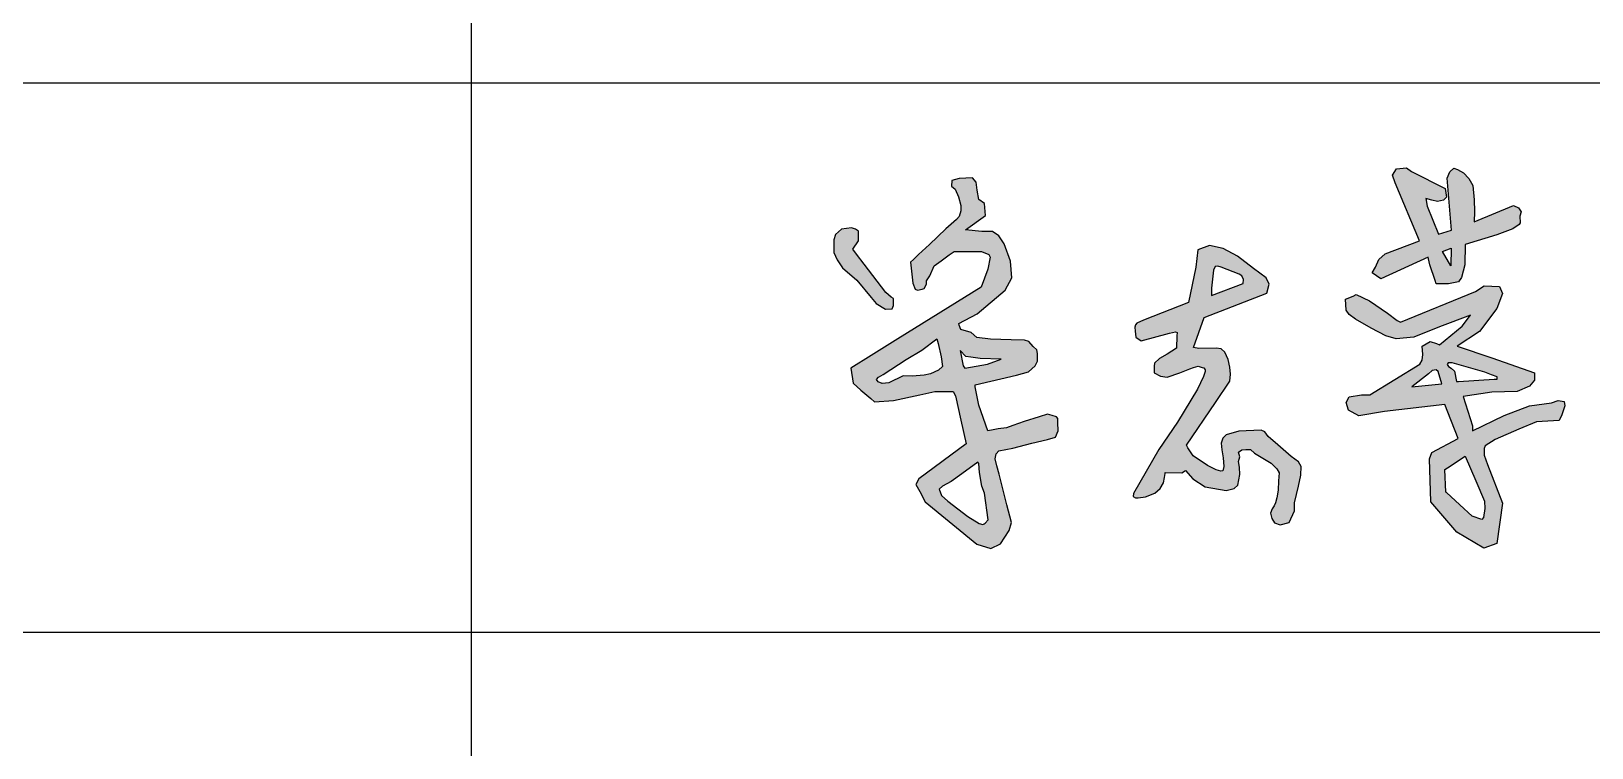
# Model space of a CAD drawing. Header units: inches. Extents: x -1293886 to -986005, y -15154 to 203628.
# Drawn here: x -1216174 to -1213902, y 89259 to 90302 of the extents above; entities that cross this region are included whole.
import ezdxf

# ---------------------------------------------------------------- set-up
doc = ezdxf.new("R2010")
doc.units = ezdxf.units.IN
doc.header["$LTSCALE"] = 100
doc.header["$MEASUREMENT"] = 0
doc.layers.get('0').update_dxf_attribs({"color": 252})
doc.layers.add('TK', color=142, linetype='Continuous')

# ---------------------------------------------------------------- blocks, each defined once
blk = doc.blocks.new('A$C05385F37')
at = {"layer": 'TK'}
for p, q in [((-3299.9, -26600), (-3299.9, -31400)), ((-8000, -28200), (-1000, -28200)), ((-8000, -29000), (-1000, -29000))]:
    blk.add_line(p, q, dxfattribs=at)

msp = doc.modelspace()

# ---------------------------------------------------------------- hatches: boundary and pattern name
h = msp.add_hatch(color=4)
h.dxf.hatch_style = 1
h.paths.add_polyline_path([(-1214007.3, 90020.5), (-1214006, 90023.1), (-1214006.7, 90033), (-1214004.7, 90038.9), (-1214008.7, 90044.8), (-1214015.9, 90048.1), (-1214073.1, 90024.4), (-1214072.4, 90039.5), (-1214073.1, 90056.6), (-1214075, 90077.6), (-1214080.9, 90087.5), (-1214088.8, 90096), (-1214097.4, 90100.6), (-1214102.6, 90102.6), (-1214108.5, 90097.3), (-1214112.5, 90088.1), (-1214105.9, 90012.6), (-1214125, 90006.7), (-1214141.4, 90047.4), (-1214143.2, 90058.4), (-1214134.8, 90055.9), (-1214126.3, 90054), (-1214117.7, 90055.9), (-1214113.1, 90060.5), (-1214115.1, 90073), (-1214164.4, 90098), (-1214171.6, 90103.2), (-1214186.1, 90101.9), (-1214192, 90092.7), (-1214188.3, 90081.3), (-1214152.5, 89996.8), (-1214202.5, 89977.8), (-1214211.7, 89969.9), (-1214216.9, 89958.7), (-1214221.5, 89950.2), (-1214209.1, 89941.7), (-1214140.1, 89973.2), (-1214139.4, 89970.6), (-1214137.6, 89962), (-1214129.8, 89938.9), (-1214128.2, 89934.4), (-1214110.5, 89934.4), (-1214096, 89937.1), (-1214091.4, 89943.6), (-1214086.8, 89962), (-1214086.2, 89991.6), (-1214040.2, 90005.4), (-1214016.5, 90014.6)])
h.paths.add_polyline_path([(-1214106.3, 89986), (-1214106.8, 89960.4), (-1214119.2, 89981.2)], flags=16)
h = msp.add_hatch(color=4)
h.dxf.hatch_style = 1
h.paths.add_polyline_path([(-1214972.4, 89977.7), (-1214977.9, 89985), (-1214969.3, 89996.8), (-1214969.3, 90010.8), (-1214973.8, 90014), (-1214979.8, 90015.9), (-1214994.2, 90013.9), (-1215003.1, 90005.9), (-1215005.5, 89998.5), (-1215005.4, 89979.8), (-1215000.7, 89969.3), (-1214992.6, 89957.7), (-1214971.9, 89939.7), (-1214951, 89914.2), (-1214943.9, 89905.6), (-1214930, 89897.3), (-1214920.5, 89897.8), (-1214918.4, 89902.8), (-1214918.4, 89908.3), (-1214918.4, 89912.7), (-1214922, 89914.8), (-1214929.9, 89921.7), (-1214961.3, 89963.1)])
h.paths.add_polyline_path([(-1214757.4, 89992.6), (-1214765.1, 90004.4), (-1214774.4, 90010.4), (-1214789.7, 90010.4), (-1214813.5, 90012.8), (-1214784.8, 90034), (-1214786.3, 90051.2), (-1214794.5, 90057.1), (-1214796.8, 90070.6), (-1214798.3, 90082.5), (-1214803.5, 90088.5), (-1214822.9, 90087.8), (-1214833.4, 90084.8), (-1214834.2, 90076.6), (-1214828.9, 90072.1), (-1214823.7, 90060.9), (-1214820.7, 90048.2), (-1214820.7, 90040.7), (-1214822.9, 90032.5), (-1214826.7, 90028), (-1214842.4, 90014.5), (-1214866.3, 89991.4), (-1214882, 89977.2), (-1214889.5, 89969.7), (-1214893.9, 89966), (-1214890.2, 89935.4), (-1214887.2, 89926.4), (-1214883.5, 89925.2), (-1214876.8, 89926.4), (-1214873.9, 89927.4), (-1214870.6, 89933.7), (-1214870.6, 89938.7), (-1214865.7, 89946.1), (-1214859.4, 89960.6), (-1214849.3, 89968), (-1214837.7, 89976.6), (-1214830.4, 89981.3), (-1214819.2, 89981.3), (-1214804.7, 89981.3), (-1214796.5, 89981.3), (-1214790.2, 89981.3), (-1214779.9, 89976.8), (-1214777.7, 89973.2), (-1214781.2, 89955.4), (-1214790.7, 89929.4), (-1214912.3, 89854), (-1214951, 89830), (-1214980.9, 89811.5), (-1214977.4, 89789.4), (-1214965.9, 89779.6), (-1214951.4, 89767.3), (-1214946, 89762.7), (-1214918.4, 89764.2), (-1214880, 89772.8), (-1214858.5, 89777.6), (-1214836.4, 89777.6), (-1214831.9, 89777.5), (-1214828.1, 89771), (-1214820.3, 89735.8), (-1214812.6, 89701.4), (-1214881.7, 89650.5), (-1214885.9, 89642.1), (-1214880.4, 89631.7), (-1214872.4, 89616.7), (-1214797.4, 89555.3), (-1214777, 89548.7), (-1214762.6, 89555.9), (-1214750, 89575.2), (-1214746.7, 89586.6), (-1214753.3, 89612.3), (-1214759.4, 89635.8), (-1214764.8, 89657), (-1214767.9, 89669.1), (-1214770.6, 89679.3), (-1214768.9, 89686.8), (-1214765, 89691.1), (-1214744.9, 89694.9), (-1214717.1, 89702.2), (-1214694.5, 89707.7), (-1214682.5, 89711.2), (-1214678.7, 89720.1), (-1214679.1, 89732.5), (-1214679.1, 89738.1), (-1214681.2, 89740.6), (-1214687.6, 89742.8), (-1214694.5, 89744.5), (-1214706.4, 89740.6), (-1214728.3, 89733.8), (-1214744.9, 89727.8), (-1214753.9, 89724.8), (-1214766.3, 89723.1), (-1214776.1, 89721), (-1214778.7, 89720.6), (-1214781.3, 89720.1), (-1214794.5, 89757.7), (-1214800.2, 89787), (-1214739.4, 89801.1), (-1214721.9, 89806.2), (-1214712.5, 89814.9), (-1214708.8, 89821.6), (-1214708.8, 89833), (-1214709.8, 89838.1), (-1214715.2, 89843.1), (-1214721.3, 89850.2), (-1214727.6, 89852.2), (-1214747.1, 89852.8), (-1214777.3, 89853.5), (-1214797, 89856.2), (-1214805.6, 89863.2), (-1214820.6, 89868), (-1214823.7, 89876.4), (-1214796.5, 89890.5), (-1214756.1, 89925.1), (-1214746.5, 89943), (-1214748.1, 89967.1)])
h.paths.add_polyline_path([(-1214821.3, 89837.2), (-1214813, 89828.6), (-1214806.1, 89827.6), (-1214792.3, 89825.7), (-1214761.6, 89824.7), (-1214781.9, 89817.1), (-1214814.7, 89811.4), (-1214817, 89814.8)], flags=16)
h.paths.add_polyline_path([(-1214855.5, 89854.3), (-1214853.7, 89847.2), (-1214849.3, 89828.2), (-1214847.1, 89814), (-1214852.8, 89808.6), (-1214864.8, 89803.3), (-1214873.7, 89801.1), (-1214891.4, 89799.8), (-1214904.7, 89800.4), (-1214925.2, 89790), (-1214934.9, 89789.1), (-1214940.7, 89791.8), (-1214943.4, 89794.9), (-1214940.3, 89798.4), (-1214933.6, 89802.4), (-1214900.3, 89824.2), (-1214877.2, 89837.5)], flags=16)
h.paths.add_polyline_path([(-1214795.9, 89674.7), (-1214794.5, 89672.7), (-1214793.1, 89659.7), (-1214789.7, 89639.9), (-1214786.3, 89629.6), (-1214780.8, 89590.7), (-1214785.3, 89585.9), (-1214787.5, 89583.5), (-1214793.8, 89585.2), (-1214810.2, 89595.5), (-1214839.6, 89618), (-1214848.5, 89626.2), (-1214851.9, 89635.1), (-1214847.1, 89639.9), (-1214834.8, 89646.7), (-1214819.1, 89657.6)], flags=16)
h = msp.add_hatch(color=4)
h.dxf.hatch_style = 1
h.paths.add_polyline_path([(-1214428.9, 89813.1), (-1214431.2, 89823.9), (-1214436.3, 89834.8), (-1214441.4, 89839.4), (-1214448.9, 89840.5), (-1214474, 89839.9), (-1214481.9, 89841.7), (-1214466.1, 89885.5), (-1214374.9, 89920.7), (-1214371.6, 89934), (-1214376.1, 89943.1), (-1214394.2, 89956.6), (-1214417.7, 89974.7), (-1214438.5, 89985.5), (-1214458.3, 89990), (-1214475.5, 89983.7), (-1214478.2, 89958.4), (-1214489, 89906.9), (-1214554.4, 89881.3), (-1214564.2, 89876.9), (-1214566.4, 89874.7), (-1214567.3, 89871.1), (-1214566.9, 89865.3), (-1214565.9, 89856.4), (-1214558, 89851.4), (-1214516.9, 89862.4), (-1214508.1, 89864.6), (-1214505.6, 89863.5), (-1214505.9, 89858.7), (-1214506.7, 89840.8), (-1214519.9, 89832), (-1214531.2, 89825.4), (-1214538.6, 89818.8), (-1214538.9, 89814.4), (-1214538.9, 89804.9), (-1214529.8, 89799.7), (-1214520.2, 89798.3), (-1214501.5, 89804.5), (-1214487.2, 89810.3), (-1214481.7, 89812.5), (-1214474.8, 89814.4), (-1214469.3, 89812.5), (-1214466.7, 89811.8), (-1214464.5, 89809.2), (-1214464.9, 89806.7), (-1214467.4, 89799.4), (-1214475.9, 89781), (-1214505.2, 89733), (-1214532.3, 89693.1), (-1214569, 89628.8), (-1214569.5, 89624.5), (-1214566, 89622.7), (-1214562.4, 89622.7), (-1214551.5, 89624.2), (-1214538.1, 89629.5), (-1214530.2, 89636.1), (-1214525.4, 89644.5), (-1214523.9, 89652.3), (-1214523.1, 89657.9), (-1214523.2, 89659.7), (-1214498.5, 89659.3), (-1214493.3, 89662.5), (-1214482.9, 89650.2), (-1214464.8, 89638.5), (-1214434.3, 89633.3), (-1214422.6, 89636.5), (-1214417.4, 89641.1), (-1214414.1, 89656.7), (-1214414.8, 89667.1), (-1214416.1, 89675.5), (-1214414.1, 89682.6), (-1214416.1, 89689.1), (-1214411.5, 89692.4), (-1214405.7, 89693), (-1214398.5, 89693), (-1214392.7, 89687.8), (-1214368.8, 89673.1), (-1214360.3, 89665.1), (-1214356.8, 89659.3), (-1214358, 89647.3), (-1214358.5, 89633.6), (-1214360.3, 89622.8), (-1214362.5, 89615.3), (-1214364.3, 89610.8), (-1214367.1, 89606.8), (-1214369.4, 89600.5), (-1214367.7, 89592.5), (-1214363.7, 89586.2), (-1214355.7, 89583.3), (-1214342.5, 89586.8), (-1214334.5, 89603.9), (-1214334.5, 89615.3), (-1214328.8, 89639.9), (-1214325.4, 89655.9), (-1214324.8, 89668.5), (-1214328.8, 89675.3), (-1214339.7, 89682.8), (-1214359.1, 89699.9), (-1214372.8, 89711.9), (-1214378, 89718.8), (-1214383.1, 89721.1), (-1214415.7, 89719.9), (-1214434, 89714.2), (-1214439.2, 89709.6), (-1214441.4, 89702.2), (-1214440.3, 89692.5), (-1214438.6, 89681.1), (-1214437.4, 89668.5), (-1214439.2, 89662.2), (-1214442, 89661.6), (-1214448.9, 89663.3), (-1214461.5, 89669.6), (-1214482, 89683.9), (-1214490, 89695.3), (-1214491.8, 89699.3), (-1214449.5, 89761.6), (-1214428.9, 89792.5), (-1214427.7, 89802.8)])
h.paths.add_polyline_path([(-1214455.3, 89917.5), (-1214455.7, 89927.9), (-1214452.6, 89954.1), (-1214450.3, 89959.5), (-1214446.1, 89959.9), (-1214441.5, 89958.7), (-1214415.2, 89948.2), (-1214411.4, 89945.7), (-1214409, 89940.7), (-1214409.6, 89935)], flags=16)
h = msp.add_hatch(color=4)
h.dxf.hatch_style = 1
h.paths.add_polyline_path([(-1214039.8, 89898.4), (-1214031.8, 89920), (-1214036.3, 89930.6), (-1214058.4, 89931.6), (-1214071, 89923.1), (-1214180.1, 89878.3), (-1214185.1, 89880.9), (-1214199.2, 89891.4), (-1214225.5, 89909.5), (-1214244.9, 89918.7), (-1214249.1, 89916.1), (-1214260.2, 89912), (-1214259.2, 89895.9), (-1214255.1, 89889.8), (-1214246, 89882.7), (-1214222.8, 89869.6), (-1214201.6, 89858.5), (-1214186.4, 89854.4), (-1214161.1, 89856.5), (-1214123.7, 89871.6), (-1214078.3, 89888.8), (-1214090.4, 89872.6), (-1214123.7, 89845.4), (-1214127.8, 89847.4), (-1214136.9, 89850.4), (-1214149, 89843.3), (-1214148, 89831.2), (-1214149, 89823.1), (-1214152, 89817.1), (-1214224.8, 89772.6), (-1214236.9, 89772.6), (-1214255.1, 89769.6), (-1214259.2, 89761.5), (-1214256.1, 89750.4), (-1214241, 89742.3), (-1214203.6, 89748.4), (-1214115.7, 89758.5), (-1214111.6, 89747.4), (-1214096.5, 89709), (-1214134.9, 89688.8), (-1214137.9, 89679.7), (-1214135.9, 89617), (-1214098.5, 89572.6), (-1214059.1, 89549.4), (-1214039.9, 89556.4), (-1214032, 89614.7), (-1214053.8, 89671.2), (-1214058.6, 89684.9), (-1214058.6, 89694.5), (-1214057, 89698.5), (-1214042.5, 89707.4), (-1214007.9, 89722.6), (-1213982.2, 89733.1), (-1213949.2, 89735.5), (-1213945.2, 89743.5), (-1213941.2, 89756.4), (-1213942, 89762.8), (-1213950.8, 89764.4), (-1213960.5, 89761.2), (-1213992.6, 89756.4), (-1214029.6, 89742.7), (-1214075.5, 89720.2), (-1214075.5, 89727.5), (-1214089.1, 89770.1), (-1214047.3, 89776.5), (-1214010.3, 89777.3), (-1213992.6, 89785.3), (-1213985.4, 89794.2), (-1213985.4, 89804.6), (-1214047.3, 89826.3), (-1214097.6, 89843.7), (-1214065.5, 89864.8)])
h.paths.add_polyline_path([(-1214057.4, 89805.6), (-1214047.7, 89801.9), (-1214039.6, 89798.7), (-1214039.6, 89795.6), (-1214044, 89795.4), (-1214095.7, 89792.3), (-1214098.8, 89792.3), (-1214101.7, 89806.9), (-1214106.3, 89811.4), (-1214110.5, 89813.8), (-1214112.5, 89816.9), (-1214111, 89819.4), (-1214105.3, 89819.4), (-1214098.5, 89817.4)], flags=16)
h.paths.add_polyline_path([(-1214125.3, 89806.5), (-1214120.2, 89788.6), (-1214164, 89784.2), (-1214139.6, 89803.2), (-1214134.1, 89808), (-1214128.6, 89809.1)], flags=16)
h.paths.add_polyline_path([(-1214086.2, 89683.4), (-1214070.6, 89647.2), (-1214057.9, 89617.8), (-1214057.4, 89607.3), (-1214059.3, 89593.8), (-1214062, 89591), (-1214075.8, 89595.9), (-1214093.9, 89612.6), (-1214114.1, 89631), (-1214115.9, 89663.9), (-1214111.8, 89666.6)], flags=16)

# ---------------------------------------------------------------- linework, layer by layer
at = {"color": 4}
for points in [[(-1214216.9, 89958.7), (-1214211.7, 89969.9), (-1214202.5, 89977.8), (-1214152.5, 89996.8), (-1214188.3, 90081.3), (-1214192, 90092.7), (-1214186.1, 90101.9), (-1214171.6, 90103.2), (-1214164.4, 90098), (-1214115.1, 90073), (-1214113.1, 90060.5), (-1214117.7, 90055.9), (-1214126.3, 90054), (-1214134.8, 90055.9), (-1214143.2, 90058.4), (-1214141.4, 90047.4), (-1214125, 90006.7), (-1214105.9, 90012.6), (-1214112.5, 90088.1), (-1214108.5, 90097.3), (-1214102.6, 90102.6), (-1214097.4, 90100.6), (-1214088.8, 90096), (-1214080.9, 90087.5), (-1214075, 90077.6), (-1214073.1, 90056.6), (-1214072.4, 90039.5), (-1214073.1, 90024.4), (-1214015.9, 90048.1), (-1214008.7, 90044.8), (-1214004.7, 90038.9), (-1214006.7, 90033), (-1214006, 90023.1), (-1214007.3, 90020.5), (-1214016.5, 90014.6), (-1214040.2, 90005.4), (-1214086.2, 89991.6), (-1214086.8, 89962), (-1214091.4, 89943.6), (-1214096, 89937.1), (-1214110.5, 89934.4), (-1214128.2, 89934.4), (-1214129.8, 89938.9), (-1214137.6, 89962), (-1214139.4, 89970.6), (-1214140.1, 89973.2), (-1214209.1, 89941.7), (-1214221.5, 89950.2), (-1214216.9, 89958.7)], [(-1214790.2, 89981.3), (-1214779.9, 89976.8), (-1214777.7, 89973.2), (-1214781.2, 89955.4), (-1214790.7, 89929.4), (-1214912.3, 89854), (-1214951, 89830), (-1214980.9, 89811.5), (-1214977.4, 89789.4), (-1214965.9, 89779.6), (-1214951.4, 89767.3), (-1214946, 89762.7), (-1214918.4, 89764.2), (-1214880, 89772.8), (-1214858.5, 89777.6), (-1214836.4, 89777.6), (-1214831.9, 89777.5), (-1214828.1, 89771), (-1214820.3, 89735.8), (-1214812.6, 89701.4), (-1214881.7, 89650.5), (-1214885.9, 89642.1), (-1214880.4, 89631.7), (-1214872.4, 89616.7), (-1214797.4, 89555.3), (-1214777, 89548.7), (-1214762.6, 89555.9), (-1214750, 89575.2), (-1214746.7, 89586.6), (-1214753.3, 89612.3), (-1214759.4, 89635.8), (-1214764.8, 89657), (-1214767.9, 89669.1), (-1214770.6, 89679.3), (-1214768.9, 89686.8), (-1214765, 89691.1), (-1214744.9, 89694.9), (-1214717.1, 89702.2), (-1214694.5, 89707.7), (-1214682.5, 89711.2), (-1214678.7, 89720.1), (-1214679.1, 89732.5), (-1214679.1, 89738.1), (-1214681.2, 89740.6), (-1214687.6, 89742.8), (-1214694.5, 89744.5), (-1214706.4, 89740.6), (-1214728.3, 89733.8), (-1214744.9, 89727.8), (-1214753.9, 89724.8), (-1214766.3, 89723.1), (-1214776.1, 89721), (-1214778.7, 89720.6), (-1214781.3, 89720.1), (-1214794.5, 89757.7), (-1214799.6, 89784.2), (-1214799.8, 89787), (-1214739.4, 89801.1), (-1214721.9, 89806.2), (-1214712.5, 89814.9), (-1214708.8, 89821.6), (-1214708.8, 89833), (-1214709.8, 89838.1), (-1214715.2, 89843.1), (-1214721.3, 89850.2), (-1214727.6, 89852.2), (-1214747.1, 89852.8), (-1214777.3, 89853.5), (-1214797, 89856.2), (-1214805.6, 89863.2), (-1214820.6, 89868), (-1214822.8, 89873.9), (-1214823.3, 89876.6), (-1214796.5, 89890.5), (-1214756.1, 89925.1), (-1214746.5, 89943), (-1214748.1, 89967.1), (-1214757.4, 89992.6), (-1214765.1, 90004.4), (-1214774.4, 90010.4), (-1214789.7, 90010.4), (-1214813.5, 90012.8), (-1214784.8, 90034), (-1214786.3, 90051.2), (-1214794.5, 90057.1), (-1214796.8, 90070.6), (-1214798.3, 90082.5), (-1214803.5, 90088.5), (-1214822.9, 90087.8), (-1214833.4, 90084.8), (-1214834.2, 90076.6), (-1214828.9, 90072.1), (-1214823.7, 90060.9), (-1214820.7, 90048.2), (-1214820.7, 90040.7), (-1214822.9, 90032.5), (-1214826.7, 90028), (-1214842.4, 90014.5), (-1214866.3, 89991.4), (-1214882, 89977.2), (-1214889.5, 89969.7), (-1214893.9, 89966), (-1214890.2, 89935.4), (-1214887.2, 89926.4), (-1214883.5, 89925.2), (-1214876.8, 89926.4)], [(-1214994.2, 90013.9), (-1214994.2, 90013.9), (-1215003.1, 90005.9), (-1215005.5, 89998.5), (-1215005.4, 89979.8), (-1215000.7, 89969.3), (-1214992.6, 89957.7), (-1214971.9, 89939.7), (-1214951, 89914.2), (-1214943.9, 89905.6), (-1214930, 89897.3), (-1214920.5, 89897.8), (-1214918.4, 89902.8), (-1214918.4, 89908.3), (-1214918.4, 89912.7), (-1214922, 89914.8), (-1214929.9, 89921.7), (-1214961.3, 89963.1), (-1214972.4, 89977.7), (-1214977.9, 89985), (-1214977.9, 89985), (-1214969.3, 89996.8), (-1214969.3, 90010.8), (-1214973.8, 90014), (-1214979.8, 90015.9), (-1214994.2, 90013.9)], [(-1214565.9, 89856.4), (-1214558, 89851.4), (-1214516.9, 89862.4), (-1214508.1, 89864.6), (-1214505.6, 89863.5), (-1214505.9, 89858.7), (-1214506.7, 89840.8), (-1214519.9, 89832), (-1214531.2, 89825.4), (-1214538.6, 89818.8), (-1214538.9, 89814.4), (-1214538.9, 89804.9), (-1214529.8, 89799.7), (-1214520.2, 89798.3), (-1214501.5, 89804.5), (-1214487.2, 89810.3), (-1214481.7, 89812.5), (-1214474.8, 89814.4), (-1214469.3, 89812.5), (-1214466.7, 89811.8), (-1214464.5, 89809.2), (-1214464.9, 89806.7), (-1214467.4, 89799.4), (-1214475.9, 89781), (-1214505.2, 89733), (-1214532.3, 89693.1), (-1214569, 89628.8), (-1214569.5, 89624.5), (-1214566, 89622.7), (-1214562.4, 89622.7), (-1214551.5, 89624.2), (-1214538.1, 89629.5), (-1214530.2, 89636.1), (-1214525.4, 89644.5), (-1214523.9, 89652.3), (-1214523.1, 89657.9), (-1214523.2, 89659.7), (-1214498.5, 89659.3), (-1214493.3, 89662.5), (-1214482.9, 89650.2), (-1214464.8, 89638.5), (-1214434.3, 89633.3), (-1214422.6, 89636.5), (-1214417.4, 89641.1), (-1214414.1, 89656.7), (-1214414.8, 89667.1), (-1214416.1, 89675.5), (-1214414.1, 89682.6), (-1214416.1, 89689.1), (-1214411.5, 89692.4), (-1214405.7, 89693), (-1214398.5, 89693), (-1214392.7, 89687.8), (-1214368.8, 89673.1), (-1214360.3, 89665.1), (-1214356.8, 89659.3), (-1214358, 89647.3), (-1214358.5, 89633.6), (-1214360.3, 89622.8), (-1214362.5, 89615.3), (-1214364.3, 89610.8), (-1214367.1, 89606.8), (-1214369.4, 89600.5), (-1214367.7, 89592.5), (-1214363.7, 89586.2), (-1214355.7, 89583.3), (-1214342.5, 89586.8), (-1214334.5, 89603.9), (-1214334.5, 89615.3), (-1214328.8, 89639.9), (-1214325.4, 89655.9), (-1214324.8, 89668.5), (-1214328.8, 89675.3), (-1214339.7, 89682.8), (-1214359.1, 89699.9), (-1214372.8, 89711.9), (-1214378, 89718.8), (-1214383.1, 89721.1), (-1214415.7, 89719.9), (-1214434, 89714.2), (-1214439.2, 89709.6), (-1214441.4, 89702.2), (-1214440.3, 89692.5), (-1214438.6, 89681.1), (-1214437.4, 89668.5), (-1214439.2, 89662.2), (-1214442, 89661.6), (-1214448.9, 89663.3), (-1214461.5, 89669.6), (-1214482, 89683.9), (-1214490, 89695.3), (-1214491.8, 89699.3), (-1214449.5, 89761.6), (-1214428.9, 89792.5), (-1214427.7, 89802.8), (-1214428.9, 89813.1), (-1214431.2, 89823.9), (-1214436.3, 89834.8), (-1214441.4, 89839.4), (-1214448.9, 89840.5), (-1214474, 89839.9), (-1214481.9, 89841.7), (-1214466.1, 89885.5), (-1214374.9, 89920.7), (-1214371.6, 89934), (-1214376.1, 89943.1), (-1214394.2, 89956.6), (-1214417.7, 89974.7), (-1214438.5, 89985.5), (-1214458.3, 89990), (-1214475.5, 89983.7), (-1214478.2, 89958.4), (-1214489, 89906.9), (-1214554.4, 89881.3), (-1214564.2, 89876.9), (-1214566.4, 89874.7), (-1214567.3, 89871.1), (-1214566.9, 89865.3), (-1214565.9, 89856.4)], [(-1214876.8, 89926.4), (-1214873.9, 89927.4), (-1214870.6, 89933.7), (-1214870.6, 89938.7), (-1214865.7, 89946.1), (-1214859.4, 89960.6), (-1214849.3, 89968), (-1214837.7, 89976.6), (-1214830.4, 89981.3), (-1214819.2, 89981.3), (-1214804.7, 89981.3), (-1214796.5, 89981.3), (-1214790.2, 89981.3)], [(-1214119.2, 89981.2), (-1214106.3, 89986), (-1214106.8, 89960.4), (-1214119.2, 89981.2)], [(-1214455.3, 89917.5), (-1214409.6, 89935), (-1214409, 89940.7), (-1214411.4, 89945.7), (-1214415.2, 89948.2), (-1214441.5, 89958.7), (-1214446.1, 89959.9), (-1214450.3, 89959.5), (-1214452.6, 89954.1), (-1214455.7, 89927.9), (-1214455.3, 89917.5)], [(-1214244.9, 89918.7), (-1214225.5, 89909.5), (-1214199.2, 89891.4), (-1214185.1, 89880.9), (-1214180.1, 89878.3), (-1214071, 89923.1), (-1214058.4, 89931.6), (-1214036.3, 89930.6), (-1214031.8, 89920), (-1214039.8, 89898.4), (-1214065.5, 89864.8), (-1214097.6, 89843.7), (-1214047.3, 89826.3), (-1213985.4, 89804.6), (-1213985.4, 89794.2), (-1213992.6, 89785.3), (-1214010.3, 89777.3), (-1214047.3, 89776.5), (-1214089.1, 89770.1), (-1214075.5, 89727.5), (-1214075.5, 89720.2), (-1214029.6, 89742.7), (-1213992.6, 89756.4), (-1213960.5, 89761.2), (-1213950.8, 89764.4), (-1213942, 89762.8), (-1213941.2, 89756.4), (-1213945.2, 89743.5), (-1213949.2, 89735.5), (-1213982.2, 89733.1), (-1214007.9, 89722.6), (-1214042.5, 89707.4), (-1214057, 89698.5), (-1214058.6, 89694.5), (-1214058.6, 89684.9), (-1214053.8, 89671.2), (-1214032, 89614.7), (-1214039.9, 89556.4), (-1214059.1, 89549.4), (-1214098.5, 89572.6), (-1214135.9, 89617), (-1214137.9, 89679.7), (-1214134.9, 89688.8), (-1214096.5, 89709), (-1214111.6, 89747.4), (-1214115.7, 89758.5), (-1214203.6, 89748.4), (-1214241, 89742.3), (-1214256.1, 89750.4), (-1214259.2, 89761.5), (-1214255.1, 89769.6), (-1214236.9, 89772.6), (-1214224.8, 89772.6), (-1214152, 89817.1), (-1214149, 89823.1), (-1214148, 89831.2), (-1214149, 89843.3), (-1214136.9, 89850.4), (-1214127.8, 89847.4), (-1214123.7, 89845.4), (-1214090.4, 89872.6), (-1214078.3, 89888.8), (-1214123.7, 89871.6), (-1214161.1, 89856.5), (-1214186.4, 89854.4), (-1214201.6, 89858.5), (-1214222.8, 89869.6), (-1214246, 89882.7), (-1214255.1, 89889.8), (-1214259.2, 89895.9), (-1214260.2, 89912), (-1214249.1, 89916.1), (-1214244.9, 89918.7)], [(-1214855.5, 89854.3), (-1214853.7, 89847.2), (-1214849.3, 89828.2), (-1214847.1, 89814), (-1214852.8, 89808.6), (-1214864.8, 89803.3), (-1214873.7, 89801.1), (-1214891.4, 89799.8), (-1214904.7, 89800.4), (-1214925.2, 89790), (-1214934.9, 89789.1), (-1214940.7, 89791.8), (-1214943.4, 89794.9), (-1214940.3, 89798.4), (-1214933.6, 89802.4), (-1214900.3, 89824.2), (-1214877.2, 89837.5), (-1214855.5, 89854.3)], [(-1214821.3, 89837.2), (-1214817, 89814.8), (-1214814.7, 89811.4), (-1214781.9, 89817.1), (-1214761.6, 89824.7), (-1214792.3, 89825.7), (-1214806.1, 89827.6), (-1214813, 89828.6), (-1214821.3, 89837.2)], [(-1214164, 89784.2), (-1214120.2, 89788.6), (-1214125.3, 89806.5), (-1214128.6, 89809.1), (-1214134.1, 89808), (-1214139.6, 89803.2), (-1214164, 89784.2)], [(-1214101.7, 89806.9), (-1214098.8, 89792.3), (-1214095.7, 89792.3), (-1214044, 89795.4), (-1214039.6, 89795.6), (-1214039.6, 89798.7), (-1214047.7, 89801.9), (-1214057.4, 89805.6), (-1214098.5, 89817.4), (-1214105.3, 89819.4), (-1214111, 89819.4), (-1214112.5, 89816.9), (-1214110.5, 89813.8), (-1214106.3, 89811.4), (-1214101.7, 89806.9)], [(-1214785.3, 89585.9), (-1214780.8, 89590.7), (-1214786.3, 89629.6), (-1214789.7, 89639.9), (-1214793.1, 89659.7), (-1214794.5, 89672.7), (-1214795.9, 89674.7), (-1214819.1, 89657.6), (-1214834.8, 89646.7), (-1214847.1, 89639.9), (-1214851.9, 89635.1), (-1214848.5, 89626.2), (-1214839.6, 89618), (-1214810.2, 89595.5), (-1214793.8, 89585.2), (-1214788.7, 89583.9), (-1214786.6, 89584.6), (-1214785.3, 89585.9)], [(-1214111.8, 89666.6), (-1214086.2, 89683.4), (-1214086.2, 89683.4), (-1214070.6, 89647.2), (-1214057.9, 89617.8), (-1214057.4, 89607.3), (-1214059.3, 89593.8), (-1214062, 89591), (-1214075.8, 89595.9), (-1214093.9, 89612.6), (-1214113.2, 89630.2), (-1214114.1, 89631.1), (-1214115.9, 89663.9), (-1214111.8, 89666.6)]]:
    msp.add_lwpolyline(points, dxfattribs=at)

# ---------------------------------------------------------------- block references
msp.add_blockref('A$C05385F37', (-1212233.8, 118427.1), dxfattribs=at)

doc.saveas('drawing.dxf')
